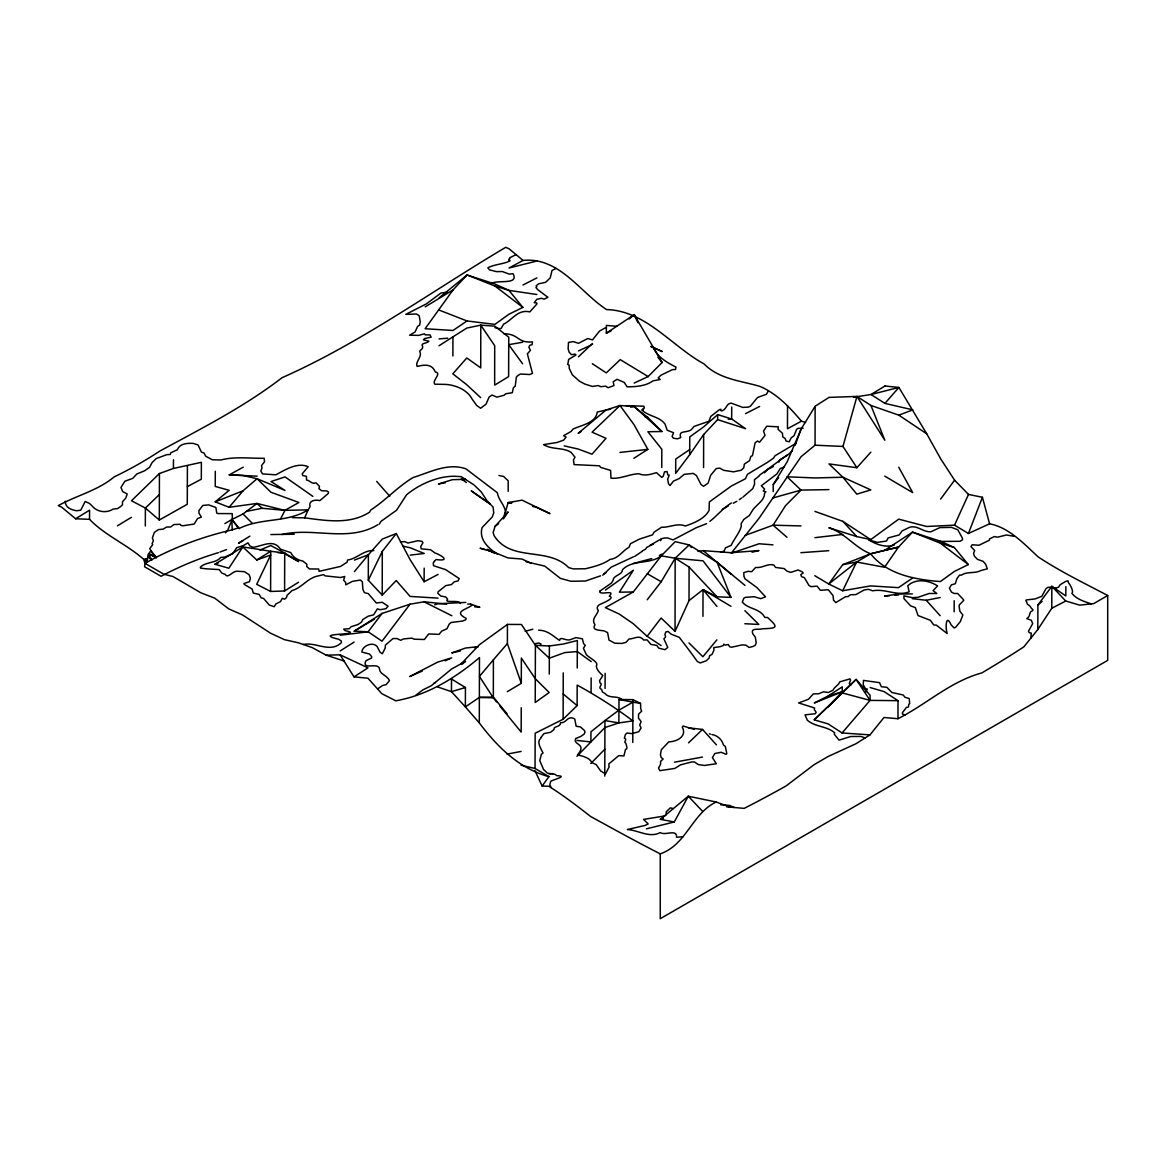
<?xml version="1.0" encoding="UTF-8"?>
<svg xmlns="http://www.w3.org/2000/svg" width="1166" height="1166" viewBox="0 0 1166 1166"><rect width="100%" height="100%" fill="white"/><g stroke="black" fill="none" stroke-linecap="round" stroke-linejoin="round"><path stroke-width="1.5" d="M159.305 520.036L159.436 473.527L173.413 468.47L201.383 462.304L201.324 479.197L187.332 486.63L187.274 504.266L159.305 520.036L145.386 508.055L131.466 500.768L159.436 473.527M187.332 486.63L187.405 465.715M270.614 591.454L270.731 551.27L242.834 546.927L214.923 564.257L228.857 568.236L242.834 546.927L256.753 559.971L270.672 555.045L256.695 584.312L270.614 591.454L284.591 590.987L298.569 582.213M284.591 590.987L284.723 553.063L270.804 545.542L259.916 550.046M438.022 598.129L410.126 596.424L396.207 580.537L382.229 595.126L368.296 580.245L368.369 554.768L382.346 539.056L396.265 533.532L410.184 559.797L424.103 581.761L438.095 574.401M382.229 595.126L382.288 551.431L396.265 533.532M534.975 770.682L542.132 786.015L548.953 776.658C519.191 768.627 497.372 746.925 479.284 722.876L479.474 657.58C455.221 678.116 427.47 695.213 395.77 700.81L381.85 693.697L367.931 678.218L354.012 676.863L340.093 654.826L326.174 655.161L312.24 647.611L298.321 642.787L284.402 639.653L270.483 633.167L242.645 614.992L228.725 608.885L214.806 598.187L200.887 592.809L173.049 576.558L163.779 574.168L145.021 563.338L143.753 559.403C126.817 544.362 105.334 535.66 89.52 519.336L75.601 518.753L61.681 507.166L58.3 505.621C76.431 495.492 97.696 490.653 114.224 476.865C129.951 469.33 145.007 460.832 159.582 451.213C201.441 428.476 244.175 406.905 282.026 377.711C361.052 342.702 432.338 290.815 505.738 247.294L509.119 248.839L523.053 260.426C559.52 256.87 579.721 292.068 606.568 309.573C645.862 310.681 671.703 346.229 704.016 363.894C719.13 379.169 740.293 380.684 759.693 386.296C776.818 393.496 789.63 407.298 801.45 421.159L805.633 422.5M549.273 674.108L549.332 658.207L535.413 645.308L521.421 624.48L507.443 624.422L507.385 643.603L493.393 659.81L493.335 697.851L496.556 701.888M508.187 491.396L508.216 480.829L503.581 476.442L498.931 475.48M521.246 707.718L521.173 732.073L499.762 705.926M507.312 691.671L521.304 683.32L521.362 658.061L535.281 678.743L549.201 692.502L535.223 702.471L535.413 645.308L549.39 645.993L563.367 644.011L577.359 640.513L577.228 668.031M548.953 776.658L535.034 768.496L535.165 733.225L563.12 719.247L563.251 672.884M563.12 719.247L577.112 705.619L577.17 685.069C596.482 695.752 615.298 707.514 632.846 720.894L632.788 742.465M604.76 776.031L604.95 720.559L618.927 710.152L632.919 702.165L640.455 703.375C641.052 706.202 639.959 708.039 641.65 711.26L638.618 714.073L638.429 718.008L641.111 721.55L639.697 725.092L641.096 727.905L638.822 731.68L631.957 733.647L627.075 732.991L625.457 734.405L624.378 738.195C628.255 739.375 622.659 742.013 625.792 743.165C625.996 744.608 628.43 749.505 625.515 749.403L623.912 755.962L618.782 755.612L608.812 763.949L609.046 767.097L605.46 773.976L600.665 770.974L596.19 764.605L591.76 762.579C589.981 757.521 581.105 755.772 577.549 754.854C587.475 743.398 572.55 745.103 575.698 738.705M661.064 645.527L647.145 636.301L661.122 618.024L675.041 631.374L675.172 558.252L689.15 544.93L717.061 562.245L744.957 585.405M675.041 631.374L689.033 600.592L689.091 567.055L675.172 558.252L661.253 555.861C649.768 564.825 632.497 559.082 622.352 569.868C623.096 574.474 612.558 575.844 613.287 580.027L611.523 582.971L599.951 591.06M702.952 616.333L703.011 589.646L717.003 596.803L730.98 597.371L717.061 562.245M703.579 467.595L703.637 434.554L717.615 419.629L717.688 414.615L731.665 418.973L745.584 428.709L717.615 419.629M787.531 405.681L787.473 428.724L801.45 421.159M772.985 544.857L759.066 543.764L731.169 553.267L759.124 518.17L801.086 456.664L815.063 445.193L815.121 406.278L829.041 397.387L856.952 396.425L870.929 405.447L898.826 415.154L926.737 433.825L940.656 458.777L954.575 480.188L968.494 494.413L982.413 497.284L989.584 523.811C1008.998 527.44 1024.083 543.924 1038.104 556.852C1060.156 571.515 1084.278 583.131 1107.7 595.52L1107.7 660.379L660.262 918.706L660.262 853.847C686.468 844.884 692.225 813.241 716.186 802.004L730.164 807.134L744.156 808.373A1260.067 727.497 -60 0 0 786.103 785.928L814.057 764.707L828.049 756.545L856.019 743.704L869.996 734.871L883.974 717.484L897.966 718.722C926.562 704.264 950.246 681.469 981.859 672.913A1260.067 727.497 -60 0 0 1023.806 646.911L1037.784 629.538L1051.776 608.258L1065.753 601.029L1079.731 605.139L1093.723 603.594L1107.7 595.52M1051.776 608.258L1051.834 586.309L1065.811 595.928L1065.87 586.673M145.327 525.997L145.386 508.055L159.378 494.515M215.302 471.268L215.244 486.441L229.163 490.318L215.185 501.846L229.104 507.283L257.001 503.45L284.912 510.373L308.101 509.863L310.098 506.627C308.043 500.739 315.476 499.281 319.834 500.651L328.214 493.524L328.506 492.052L326.976 490.973L321.568 490.74L318.959 488.627L319.455 486.324L316.015 482.811C311.89 484.75 309.646 480.13 306.469 479.955L306.469 476.34L302.854 475.553L302.154 473.921L308.203 466.691C297.155 461.955 284.941 470.015 275.861 474.824L262.583 473.921L260.82 471.064L262 467.945L261.563 465.525L264.507 461.78L264.186 458.267C249.83 458.5 234.774 456.3 220.986 459.972L212.314 459.783L205.682 456.183L204.006 452.991L201.426 452.087L198.074 444.975L193.221 443.401C186.881 443.036 179.885 443.561 177.319 449.726L170.79 452.831L170.178 454.507L166.927 454.638L156.142 458.588L152.09 462.61L149.525 467.362L144.511 470.831L136.845 473.964L132.778 478.351L124.849 481.237L120.987 487.446L122.663 491.629L127.181 493.874L125.826 498.057L122.459 501.744L122.561 504.659L120.71 506.496L117.504 508.624L113.131 509.09C107.083 513.069 98.585 512.326 93.44 507.356L89.622 503.537L85.205 501.453L80.702 510.227L76.533 510.737C71.461 509.921 65.048 507.647 65.281 501.191M424.103 581.761L424.176 568.163M452.889 355.98L452.947 336.843L466.866 328.04L480.786 325.139L494.763 326.145L508.755 337.207L508.624 376.618L494.646 385.115L494.705 345.704L480.786 325.139L480.727 367.873L466.808 357.962L452.816 373.805L466.735 384.722L480.669 397.65M507.195 713.956L493.276 697.02L479.357 697.414L465.365 706.888L451.446 691.642L451.519 679.049L465.438 687.517L465.365 706.888L479.284 722.876M591.089 692.429L591.147 677.927M605.067 688.465L605.139 673.321M576.981 740.425L590.9 741.94L590.973 731.796L604.95 720.559L618.869 722.92L619 699.469L632.949 699.658L632.846 720.894L618.869 722.92L604.892 727.569L576.922 756.326M661.749 467.464L661.807 449.245L647.888 431.726L661.88 431.522L647.961 417.574L633.969 406.511L619.991 405.52L606.072 409.995L578.161 433.344L581.28 431.449M897.966 718.722L898.024 700.664L884.105 691.613L870.186 687.561M1037.784 629.538L1037.915 604.935L1051.834 586.309L1065.753 601.029M549.39 645.993L549.332 658.207L564.781 652.581L577.301 651.546L591.22 661.603M689.718 449.551L675.741 459.054L675.668 473.396L689.66 454.74L689.776 436.9L703.754 426.8L717.688 414.615M731.723 407.021L731.665 418.973L728.182 419.206M954.138 611.756L954.196 600.723M89.52 519.336L89.578 510.169L75.601 518.753M173.413 468.47L173.486 459.798M610.984 330.969L606.32 333.185L606.378 325.431L616.829 326.261M773.175 491.615L773.233 484.56L787.152 461.867L801.144 429.001L815.121 406.278M147.003 562.347L148.213 554.55L150.895 550.585L149.773 548.574L152.659 544.697L152.09 543.56L153.402 540.805L152.382 537.978L154.335 532.396L158.445 529.597L163.138 529.131L166.665 527.047L170.702 526.974L173.909 524.54L180.22 524.306L180.963 525.502L183.164 525.735L194.168 524.044L197.564 518.535L201.368 517.092L199.007 513.2L198.89 510.664L202.811 505.432L208.656 504.907L215.885 507.472L216.745 513.113L217.955 513.579L232.238 513.623L232.326 518.914L227.676 530.384L225.417 532.877M842.085 732.962L870.055 700.387L870.113 695.286L856.135 679.399L814.247 719.845L828.166 723.911L842.085 732.962L869.996 734.871M460.41 603.522C460.133 599.295 443.007 603.74 447.613 599.149L445.718 596.934L440.894 596.059L437.877 593.348L438.066 591.818L445.776 585.638L451.475 584.545L454.361 581.761L458.019 580.974L459.229 578.569L445.616 569.635L433.519 565.699L433.256 562.857L434.437 561.546M491.323 283.411C497.984 279.563 519.162 285.247 513.069 273.689L509.148 274.083L502.386 271.547L496.454 271.634L489.414 269.798L487.854 267.801C494.734 264.099 504.28 264.172 510.096 260.761L509.09 259.931L509.994 257.642L516.086 254.625M551.299 787.808L549.827 784.762L550.731 781.278C554.287 779.296 568.236 775.944 556.78 775.682L555.074 774.341L547.248 773.073L543.531 769.443L539.771 760.626L541.374 754.315L543.035 752.988C541.155 749.068 536.243 741.707 540.689 738.428L540.82 737.582M509.557 258.488L509.09 259.931M778.903 462.115L779.792 459.798L787.385 455.294L792.516 450.601M1030.802 638.225L1031.254 633.153L1029.155 632.599L1028.499 631.214L1032.668 623.621L1031.327 620.283L1026.765 618.636C1030.278 616.493 1029.243 613.316 1030.89 611.567C1035.656 609.745 1031.035 609.497 1030.19 606.291L1027.392 604.119L1026.43 601.408A1.982 1.108 4.1 0 1 1026.474 599.892L1035.146 598.916L1041.836 596.307L1045.989 588.641C1049.458 585.04 1054.545 589.646 1058.568 587.125L1060.171 584.734L1065.899 581.28L1068.114 580.901L1068.289 582.432C1070.898 585.449 1073.973 592.226 1071.904 593.377C1076.714 599.368 1084.249 601.481 1091.201 603.871M532.541 506.481L536.025 507.035L549.958 513.638L522.047 500.156L508.128 502.619L503.42 518.899L508.099 511.903L495.127 526.23L493.116 532.512L494.165 535.806C511.437 562.522 547.743 546.286 568.687 567.623L573.278 568.891L585.405 568.76C593.771 566.749 602.982 564.446 610.066 559.403C618.65 558.427 622.207 551.008 628.999 547.277L630.485 543.706L639.289 539.158L652.508 534.859L654.068 532.177L661.545 527.251C669.75 527.571 677.198 522.747 685.462 526.012C694.499 522.834 704.599 518.71 709.045 510.533L709.351 501.934L731.461 485.974L745.438 478.76L747.493 474.27L767.009 462.654L773.422 458.238L775.084 455.717L796.218 443.197M870.871 452.116L856.879 467.712L842.96 446.447L856.952 396.425L884.848 440.238L870.929 405.447M540.485 645.381L540.951 643.967L538.867 643.02L534.8 643.749M795.095 445.383L801.144 429.001M814.815 575.712L828.735 584.006L842.712 564.665L870.623 553.792L884.6 550.381L912.497 532.148L940.466 541.228L954.386 547.568L968.305 564.577L954.327 571.471L940.35 581.572C915.237 579.575 887.166 574.678 870.623 553.792C854.882 547.743 845.088 532.833 828.851 527.746L856.762 536.593L870.74 539.61L898.709 519.147L926.606 526.478L954.517 525.166L968.436 533.46L982.413 497.284M660.728 540.601L661.516 538.663L664.707 537.992L667.622 537.905L673.015 539.931L696.466 527.615L706.625 523.665M144.599 561.575L147.047 558.295M292.404 517.646L304.676 517.85L308.101 509.863C287.215 523.038 260.951 517.485 239.074 528.533L231.874 519.511L224.863 523.592M504.426 514.774L505.519 511.495C504.12 504.339 498.465 499.923 497.299 492.693L465.934 468.849C447.933 462.465 429.686 472.405 412.968 477.579C397.431 486.98 385.771 500.243 370.788 510.008L369.549 512.18C349.844 524.802 326.553 520.663 304.676 517.85M954.517 525.166L968.494 494.413M368.296 580.245L382.288 551.431M884.6 550.381L898.52 547.073L884.542 567.259L856.631 562.041L828.735 584.006L842.654 590.768L856.631 562.041L870.623 553.792L898.52 547.073L912.497 532.148L940.408 543.196L954.386 547.568M280.685 518.768L284.912 510.373L298.89 502.488L270.978 492.271L257.059 478.73L243.14 475.495L229.221 474.868L243.213 467.172M646.401 828.851L674.298 821.957L688.29 796.203L716.186 802.004M645.833 548.953L646.707 547.364L653.397 544.041M144.773 561.837L146.435 558.864M768.35 390.931L766.441 394.268L757.506 397.504L750.481 406.147L748.353 407.138L742.815 407.4L731.14 403.101C725.777 403.83 727.22 408.931 721.769 411L720.515 410.257L720.982 409.281L719.539 409.587L710.779 416.408L708.826 421.32L694.091 426.392L691.278 429.744C686.089 433.344 678.073 429.875 680.725 437.6L677.373 438.839L673.365 438.183L672.082 436.434L673.598 432.761L667.185 430.196L664.97 423.943C659.125 416.204 648.325 416.554 641.781 409.849L643.195 409.966L642.889 408.741L644.317 408.115L643.821 406.205L626.259 405.637M540.893 737.641L543.881 733.633L550.541 732.292L554.039 729.552C553.136 725.762 560.759 727.526 560.511 722.687C566.428 723.401 566.967 715.778 573.701 718.358L574.794 719.13L576.135 726.243L580.508 726.943L584.574 730.645L584.938 732.233L584.326 733.924L580.799 736.446L575.785 738.472M647.203 599.776L661.195 581.732L675.172 558.252L703.069 560.846L730.98 597.371M379.198 524.234L381.034 521.319L396.571 510.227L406.613 494.748C419.993 483.657 439.757 475.203 457.072 476.384L461.226 476.675L473.964 484.881L481.106 491.76L487.184 500.957L493.131 507.152L493.728 512.88L492.314 516.902L482.097 527.571C478.701 539.523 488.262 548.093 497.328 554.127M731.359 502.998C723.08 508.085 717.454 515.416 709.861 521.333M439.145 297.855L467.056 274.972L494.952 286.02L508.944 290.392L522.864 307.401L508.872 314.281L494.894 324.396L466.998 320.956L453.006 330.474L425.109 328.725L453.064 289.897L467.056 274.972L495.025 284.052L508.944 290.392L536.841 294.502M689.66 454.74L703.637 434.554M940.598 499.106L954.575 480.188M446.709 604.163L423.987 601.802L409.995 604.207L382.04 641.213L368.121 631.783L354.202 631.156L374.388 619.263M409.995 604.207L382.098 613.418L368.121 631.783L340.21 635.237M647.145 636.301L633.225 623.693L619.306 614.088L605.387 607.617L633.284 591.978L661.253 555.861L675.231 541.636L689.15 544.93L691.482 547.495M773.233 484.56L778.611 477.681M354.377 571.661L368.369 554.768L368.427 555.818M716.871 639.857L702.894 656.735L688.975 642.947M493.393 659.81L479.415 676.44L493.335 697.851L479.357 697.414M229.104 507.283L243.082 490.784L257.059 478.73L284.97 490.405L271.051 481.543L285.029 476.894L312.867 496.381M602.72 575.188L611.159 567.172L633.517 556.794M853.512 397.227L870.987 394.502L884.907 403.392L898.899 387.447L926.737 433.825M434.218 561.371L436.113 559.549C451.213 561.633 441.404 555.118 434.962 552.976L430.531 549.74L421.247 548.836L420.693 546.621L422.923 542.802L422.019 541.359L417.953 540.703L407.911 543.035L404.791 541.636L400.434 541.971M764.502 472.798L767.767 469.417L773.393 466.502M590.841 763.511L604.819 749.213M377.609 688.989L382.521 685.491L386.063 684.661L389.473 680.609C387.506 675.639 379.883 674.123 379.606 669.561C379.096 661.486 363.792 670.086 365.206 662.507L366.109 660.612L371.575 658.032L371.706 656.735L369.52 654.024L361.941 652.115C361.489 646.809 371.954 641.023 377.026 646.343L380.131 652.333L382.317 653.747L385.159 648.136L385.465 645.046L393.015 638.56L396.892 638.545L400.783 640.294L403.392 638.968L411.875 638.123L414.192 639.201L424.351 639.507L428.738 633.94L439.072 634.377L441.681 631.141L446.942 628.751L449.202 624.116L451.198 622.484L462.508 621.07L465.832 619.744L466.079 618.315C453.487 611.727 465.263 610.022 471.764 605.431L470.51 604.061L467.653 604.017M634.158 383.075L648.136 376.574L662.128 362.466L634.217 314.674L606.32 333.185M688.538 742.844L702.515 729.435L716.434 744.841M578.409 356.811L592.401 343.562L592.459 344.436M814.247 719.845L856.135 679.399L870.055 700.387L898.024 700.664M461.867 664.387L465.555 661.297L451.577 669.036L431.303 685.725L422.777 689.951L415.621 695.402M629.159 318.988L634.217 314.674L637.904 322.705M1037.915 604.935L1042.112 601.437M674.298 821.957L660.379 819.348L688.29 796.203L702.209 810.924M787.342 454.857L759.387 475.32M742.961 497.095L752.77 488.656L754.591 484.05L754.417 479.751L759.401 475.815M689.033 600.592L703.011 589.646L730.922 606.291M218.348 552.669C198.672 558.47 179.083 566.661 161.054 576.281L144.613 566.778L145.021 563.338C172.291 547.874 202.097 536.797 232.194 529.845L231.874 519.511L243.024 513.987L257.001 503.45L262.204 508.274L284.912 510.373M495.127 526.23L498.669 523.68M507.443 624.422L479.547 644.594L461.182 663.833M599.645 591.279C599.105 595.943 616.42 588.932 609.235 596.176C616.144 598.027 602.006 603.361 599.295 604.731C597.211 606.174 596.38 608.375 598.318 610.416C597.211 615.152 590.739 619.277 594.995 624.743C590.885 630.704 600.781 630.121 604.207 630.937L607.588 632.57L609.031 640.149L614.876 643.209L622.003 643.428L626.04 642.335L628.97 639.012C633.415 639.099 638.239 635.266 642.233 638.472L643.559 639.988L647.13 639.945L650.92 644.419L656.764 645.41L658.644 648.121L664.955 649.695L667.783 647.422L663.891 638.866L665.64 636.971L664.897 634.333L665.859 631.914L668.162 631.506L671.106 634.129L679.326 637.379C685.244 645.162 691.409 653.135 697.283 661.443L700.183 662.944L706.13 660.86L709.059 658.192L709.569 655.788L712.076 654.315L713.956 650.132L713.738 647.596L720.034 646.707L723.401 645.468L723.707 644.157L725.31 645.133L728.284 644.492L729.639 646.722L731.607 647.217L742.013 644.9L745.919 645.148L749.082 647.451L753.061 646.474L755.364 645.119L756.195 642.903L755.32 637.132L752.93 634.027C749.855 627.133 759.008 630.194 762.273 628.765C777.605 628.343 778.713 627.497 767.534 617.47L764.983 617.499L762.958 614.628C757.084 608.156 747.464 608.55 742.319 602.064L743.806 598.275L745.351 597.356L754.169 596.73L760.757 598.654L765.523 596.846L756.982 587.62L744.987 578.832L743.908 576.164L743.835 572.623L748.062 571.325L751.676 571.704L755.685 567.419C762.112 568.469 767.709 563.134 773.845 565.044L775.55 567.434L784.106 568.571L787.006 571.151L790.752 572.389L798.069 569.985L801.712 571.559L803.228 572.929L800.809 574.649L801.567 576.645L804.365 577.636L808.956 585.463L811.026 586.658L817.118 586.134L820.339 590.302L828.341 589.763L833.049 595.651L833.53 600.184L835.833 602.589L845.539 596.7L848.076 596.526L850.539 594.704L855.786 594.631L864.123 589.981L868.539 589.296L872.62 590.812C885.125 588.291 897.383 596.613 909.159 591.818L907.789 585.784C915.922 578.015 929.04 580.318 937.595 585.915L933.077 590.608L936.808 593.509L929.098 593.479L918.021 597.313L912.337 597.662L903.883 595.855L904.014 598.712L910.573 605.839L915.325 607.603L918.021 615.546L930.293 620.268L933.733 624.947L936.342 625.122L947.156 633.546L946.311 629.319C945.699 622.323 947.054 615.677 951.15 624.903L954.094 627.935L955.624 627.279L960.259 621.697L962.883 615.007L959.895 611.275L959.137 606.451L959.297 604.935L963.743 600.344L963.291 599.455L957.607 593.465L954.24 593.523L951.441 592.051L949.401 588.276L951.296 584.924L955.318 583.714L956.849 578.817L959.574 575.013L961.25 575.217C967.27 571.078 974.747 573.92 981 570.495L987.34 568.848L985.576 564.082L983.084 561.327L977.472 559.374L974.412 556.109L973.566 553.369L974.659 550.556L970.914 546.562L972.167 544.784L978.959 545.251L989.322 540.266L989.526 538.925L994.379 536.549L997.484 537.22L1006.506 534.975L1014.274 536.36M605.445 590.069L633.357 570.232L619.365 592.182L633.284 591.978M739.331 499.602L741.751 497.926M912.439 578.132L898.461 587.649L870.55 585.9L842.654 590.768M865.857 691.992L867.344 689.091L865.42 688.61L863.248 684.734L863.467 680.405L879.601 682.678L881.321 686.759L886.845 687.284L891.917 692.531L903.14 694.965L905.02 697.312L909.203 698.536L909.684 703.608C907.25 704.22 910.369 708.156 906.536 707.237L902.44 712.688L902.499 714.029L904.947 715.064M660.641 554.754L659.344 555.541M828.297 695.913L842.216 691.773L814.32 702.981L828.297 695.913L842.275 686.832L842.216 691.773L828.239 706.785L842.158 692.895L870.055 700.387M642.233 550.993L645.075 549.39M354.012 676.863L367.99 667.841L340.093 654.826M438.97 345.777L452.947 336.843M633.852 458.296L647.83 449.362L633.91 424.482L619.991 405.52L592.08 432.163L606.014 438.343L592.022 454.186L578.103 449.027L564.184 445.878M354.202 631.156L382.098 613.418M340.151 650.934L354.129 642.087M256.753 559.971L270.731 551.27L284.723 553.063L298.642 561.618L284.65 553.69M238.52 543.167L249.918 536.141M634.698 556.415L642 551.46M425.167 306.862L453.064 289.897M117.431 525.808L131.408 517.325M238.695 543.137L242.922 540.718M649.958 545.382L661.486 538.779M722.191 509.353L728.327 505.913M523.053 260.426L509.061 267.991L536.972 261.009M733.283 503.231L736.912 501.278M433.781 683.363L435.428 682.489M522.922 285.029L536.899 277.887M745.642 413.609L759.634 406.468M556.138 268.413L552.028 270.483L550.25 277.843L545.63 282.289L538.634 283.848L536.156 285.714L536.87 286.661L535.952 287.623L537.745 289.664L547.903 297.315L544.201 299.152L541.49 298.292L536.826 299.298L534.188 302.694L536.812 302.956L536.812 304.093L529.816 311.92C517.923 309.019 512.515 319.79 503.639 324.163L501.992 326.976C501.613 330.197 496.833 327.865 494.88 327.704M603.828 573.891L605.999 572.812M605.183 327.894L599.484 331.1L592.488 339.933L587.795 338.519L578.511 343.3L573.249 341.594L568.483 342.381L568.134 348.838L569.11 352.132L571.486 354.668L575.159 354.1L576.004 354.93L568.687 359.419L567.755 364.404L569.11 365.089L569.241 368.427L572.375 374.869L579.444 381.195L584.968 384.11L592.415 386.442L598.158 385.552L600.869 386.689L605.62 386.165L608.142 387.739L613.943 385.552L613.214 381.734L617.018 379.3L624.204 382.404L627.162 386.82C636.155 386.806 646.11 386.004 652.916 380.874L660.16 379.475L658.163 377.857L661.049 375.16L672.418 369.651L675.522 369.491L675.974 367.115C667.404 362.699 658.09 357.583 653.791 348.503L655.146 348.707L651.269 346.637M578.482 350.922L590.914 345.151M143.753 559.403L145.779 558.82M968.436 533.46L989.584 523.811M445.135 660.816L450.061 658.586M422.238 671.106L409.82 676.499L437.716 662.113L451.694 657.857M215.185 501.846L243.082 490.784M720.559 552.174L724.013 551.139L725.558 547.845L731.199 545.294C733.997 539.231 739.74 532.337 741.182 526.668L741.241 523.49L743.748 519.482L749.417 515.445L751.778 511.597C754.839 505.359 764.779 501.059 764.502 493.364L765.887 491.775L763.249 491.046L764.59 489.093L761.325 485.785L776.847 473.979L780.258 468.528L783.8 467.231M214.923 564.257L218.042 563.047M354.449 560.074L368.369 554.768M219.966 552.057L226.452 549.609M898.826 415.154L912.818 409.864L884.907 403.392M745.147 535.383L773.058 525.196L800.955 525.91M532.847 629.217L525.137 631.316M377.828 524.715C348.182 542.758 313.683 526.974 281.866 534.509M232.194 529.845L237.82 528.038M434.685 604.804L437.964 603.74L465.875 602.414M660.379 819.348L663.483 818.343M373.805 550.571C363.559 549.973 357.146 558.703 347.483 560.074L347.22 562.129L340.487 566.443L319.09 571.34L318.668 569.023L309.456 568.935L306.731 566.487L306.906 564.227L302.781 561.021C297.621 560.205 292.739 556.984 290.757 552.597L280.656 549.288L279.097 547.452C272.48 539.362 261.738 546.286 253.095 547.32L249.888 545.907L247.95 542.831L243.548 545.528L236.669 547.685L232.763 553.719L224.572 557.071L220.811 557.406C215.768 563.47 206.061 561.604 200.348 567.142L200.552 568.075L205.682 568.789L219.208 569.591L221.773 573.06L225.155 574.342C227.924 579.283 232.384 570.611 237.529 571.253L244.452 571.675L249.174 574.78L250.413 578.249L249.437 581.717L243.913 583.554L244.19 584.341L252.118 589.019L253.343 593.086L259.1 594.398L261.184 597.866L263.618 598.479L269.302 605.037L274.229 606.728L275.832 603.959L280.51 601.598L282.332 598.275L284.562 599.207L286.442 597.662L287.069 595.389L291.996 590.594C302.081 587.795 307.722 577.666 318.303 575.917L323.55 574.634L325.125 575.858L340.428 577.505L344.742 576.485L343.649 580.245L345.617 582.388L345.792 584.822L352.394 581.382L360.338 580.012L362.349 581.776L362.888 589.355L364.39 592.678L368.267 593.611L376.356 603.026L382.2 602.268L388.074 606.203L385.931 608.696L379.999 609.731L377.434 608.827L373.586 614.861L368.208 616.187L362.874 619.481L361.445 622.105L358.093 624.48L351.141 626.696L349.363 628.663L343.708 629.13L344.961 630.573C367.888 635.601 309.529 632.453 338.577 639.216L341.215 640.95L341.478 642.583C330.182 653.528 316.132 641.708 303.189 644.477M465.438 687.517L451.446 691.642L437.527 686.92M773.116 497.911L801.013 490.084L828.924 489.618M803.141 428.243L798.069 428.359L796.611 429.365L794.017 435.778L791.175 437.862L789.222 441.783L786.073 441.069L785.141 438.489L782.765 436.929L782.473 433.271L778.057 429.321L778.349 426.843L766.732 426.217L763.497 431.085L765.042 435.384L759.518 442.249L757.55 441.01L755.116 442.788L752.478 455.615L750.831 456.431L749.563 460.643L744.389 464.053L743.719 467.828L741.27 470.219L733.501 471.836L723.634 470.306L719.845 468.134L716.274 468.557L710.619 475.349L708.156 483.045L703.535 486.324L701.058 484.575L696.452 475.611L693.26 473.411L684.18 474.358L679.093 478.628L673.467 481.121L670.013 485.552L668.424 483.54L667.695 479.211L669.211 475.145L667.856 474.926L666.996 471.516L664.503 471.895L663.206 476.282L661.72 477.39L656.487 472.653C650.817 474.183 645.425 476.398 638.793 473.746C629.829 473.964 620.05 479.284 610.955 478.133L610.605 470.437L600.607 467.362L599.47 465.788L574.066 464.593L573.424 459.914L574.998 457.189L571.107 452.408C563.353 447.146 552.072 449.959 543.618 444.625L557.217 442.439L563.63 440.121L566.078 437.133L563.63 435.661L571.078 431.464L573.249 428.957C582.038 425.007 596.103 422.835 597.196 412.035L606.378 409.98M894.395 544.945C885.679 548.049 876.264 544.449 868.714 539.887L877.4 542.365L886.495 541.053L888.128 537.949L899.205 534.917L902.178 530.865L909.567 527.309C916.855 524.802 923.253 532.221 930.789 531.813L939.811 527.63L951.383 527.353L957.84 529.787L962.373 538.109L962.475 539.843L960.055 541.301L938.193 541.447M607.807 409.762L610.649 409.164M633.444 563.47L651.765 558.572M752.041 552.203L759.008 550.556L731.097 552.713L703.2 550.629L697.953 551.372M600.563 575.829L585.449 581.018L571.019 581.251L560.423 578.409L544.726 566.078L526.099 561.793M460.483 650.92L451.767 652.916L465.686 648.005L477.914 646.707M474.431 647.728L477.914 646.926M246.478 511.378L262.204 508.274M912.322 598.668L926.241 600.271L940.219 597.531M842.712 564.665L856.631 562.041M507.137 754.096L521.115 751.443M674.546 762.185L702.457 757.069M522.674 342.221L508.697 344.684L522.616 363.792M630.544 407.123L634.042 406.511L661.88 431.522M445.223 482.826L438.46 483.977L452.423 479.678L465.525 479.343L462.144 479.926M446.87 292.272L440.967 293.03L426.304 303.918L405.768 314.412L416.554 314.004L419.235 315.782L420.256 321.976L419.585 325.168L417.676 326.305L415.081 331.946L409.601 335.196L418.565 335.371L424.468 333.84L425.255 334.861L430.021 334.904L431.143 337.163L424.672 338.548L423.418 339.802L428.884 341.244C427.397 343.591 419.731 342.789 422.69 346.594L422.427 348.386L419.673 351.185C422.66 356.883 415.49 361.037 416.86 366.022L417.428 366.401C423.039 364.973 430.327 363.705 434 369.505L435.384 371.983C442.366 373.149 431.464 380.845 434.86 384.226L443.998 384.372C454.492 384.416 467.347 389.648 472.011 398.961L476.719 405.476L480.611 408.26L486.047 404.15L489.093 397.081L492.008 395.026L496.92 397.14L504.018 395.289L505.796 393.773L512.34 392.68L513.375 387.68L515.212 386.281L516.349 377.186L517.383 375.948L520.225 374.067L529.889 374.505L532.468 373.382L527.367 353.808L530.457 350.325L528.898 347.337L529.714 345.34L532.104 344.67L532.454 341.9C516.917 343.183 519.205 333.87 504.076 333.797M410.257 555.118L424.235 553.471L410.315 547.816L403.349 546.213M814.874 537.672L842.785 534.422M619.933 452.423L647.83 449.362M439.028 338.883L447.744 338.213M889.702 595.651L884.469 596.059L898.403 594.019L912.38 593.902M894.934 595.258L898.432 594.981M800.896 552.684L828.793 550.702M720.821 804.817L729.522 805.385L734.23 807.499M270.862 534.553L294.24 534.217M511.626 502.619L508.128 502.619L511.612 503.173M682.839 836.794L676.542 837.232C677.155 828.53 665.203 835.978 660.218 832.597C649.316 838.296 638.56 830.236 627.395 829.536L645.119 825.426L648.15 823.939L643.588 819.407L664.605 815.981L666.077 814.903L666.252 811.798L670.333 807.849L673.132 808.534M542.132 786.015L548.894 786.292C563.44 795.474 577.126 805.939 590.652 816.535C613.768 829.128 636.796 841.983 660.262 853.847M815.063 445.193L842.96 446.447M229.221 474.868L257.132 476.165M744.841 623.723L758.818 624.451L744.899 610.649M277.741 552.64L284.723 553.063M551.707 773.597L552.655 773.67M726.68 806.843L730.164 807.134M548.967 773.801L550.614 773.962M474.751 606.816L479.853 607.34L470.743 604.134M688.596 727.832L702.515 729.435M856.879 467.712L828.982 463.922L842.901 477.244L856.821 494.165L870.798 489.895L842.901 477.244L815.005 477.943L787.094 476.807L801.013 490.084L785.563 505.607L773.058 525.196L786.977 537.293M538.634 630.208C547.758 630.31 552.83 635.907 559.578 640.455C559.695 635.776 566.224 641.242 570.218 639.711L575.931 637.598L582.388 638.837L583.641 643.734L585.259 645.294L583.437 648.281L586.323 654.622C588.626 657.551 599.601 662.521 596.322 665.903C596.249 668.963 599.659 673.03 602.837 675.566L599.601 680.521L599.951 682.766C603.93 684.559 596.861 687.386 601.583 689.456L602.443 691.963L605.052 693.537C609.06 698.682 616.654 695.534 621.391 699.046M619 699.469L632.919 702.165M661.399 554.185L662.361 554.404M521.056 765.231L535.034 768.496M485.041 549.594L480.071 548.209L494.967 552.393L488.35 550.527M711.916 734.536C718.052 735.542 722.104 740.046 723.43 744.957L725.325 746.429L726.812 753.644L726.054 754.3L721.244 752.274L714.816 753.528L712.426 757.608L716.303 763.73L704.483 765.45L698.332 764.59L694.528 761.996L691.832 761.908L680.536 764.867L674.852 768.409L659.869 770.668L658.528 768.073L660.597 764.269L660.554 761.413L663.148 759.022L661.209 757.536L660.422 754.941L661.297 749.796L668.73 741.897C679.297 741.416 686.759 734.901 682.285 727.249L683.174 726.024L689.631 727.978M709.424 733.793L710.429 734.084M694.207 729.377L691.059 728.4M644.667 416.554L647.961 417.574M632.949 699.658L640.455 703.375M326.174 655.161L344.218 661.064M814.932 511.408L842.843 521.362L870.74 539.61M439.086 310.069L466.998 320.956M650.701 346.448L662.186 351.534L653.441 347.585M531.142 563.265L521.887 559.024L507.939 557.931L487.024 549.419L494.763 553.471M423.987 601.802L451.883 615.765M865.114 737.947L860.945 736.431L850.568 736.533L839.068 740.162L834.2 734.128L834.725 732.831C826.883 725.966 815.223 727.103 807.368 720.267L805.021 714.86L815.282 713.723L816.127 712.309L814.276 709.555L814.568 707.981L798.608 702.938L808.504 699.25L813.343 693.887L818.619 693.785L823.502 691.817L828.312 692.502L832.99 690.214C834.317 686.905 838.369 685.521 839.855 681.848L849.912 678.904L850.568 680.084L849.271 683.436L850.757 685.244M149.204 553.631L156.317 557.669L150.895 550.585M647.276 573.701L661.195 581.732M884.79 476.151L912.687 492.62L898.767 467.231M648.136 376.574L620.239 359.638L606.262 372.887L592.343 363.705M490.172 504.018L471.239 490.842L489.807 503.814M940.408 543.196L968.305 564.577M494.952 286.02L522.864 307.401M461.372 478.745L466.342 482.564M703.2 550.629L731.038 574.153M563.193 693.989L577.112 705.619M148.315 557.042L151.667 560.001L148.563 553.908L156.317 557.669L150.706 551.168M243.024 513.987L252.25 523.257M689.091 567.055L717.003 596.803M842.843 521.362L856.762 536.593M926.241 600.271L940.16 615.677M148.417 556.357L151.667 560.001L148.33 555.92M376.691 481.398L389.808 496.293M703.011 589.646L716.93 606.407M657.843 357.16L662.128 362.466M231.874 519.511L239.074 528.533M507.385 643.603L521.304 683.32M884.979 386.004L870.987 394.502L898.899 387.447L884.979 386.004"/></g></svg>
